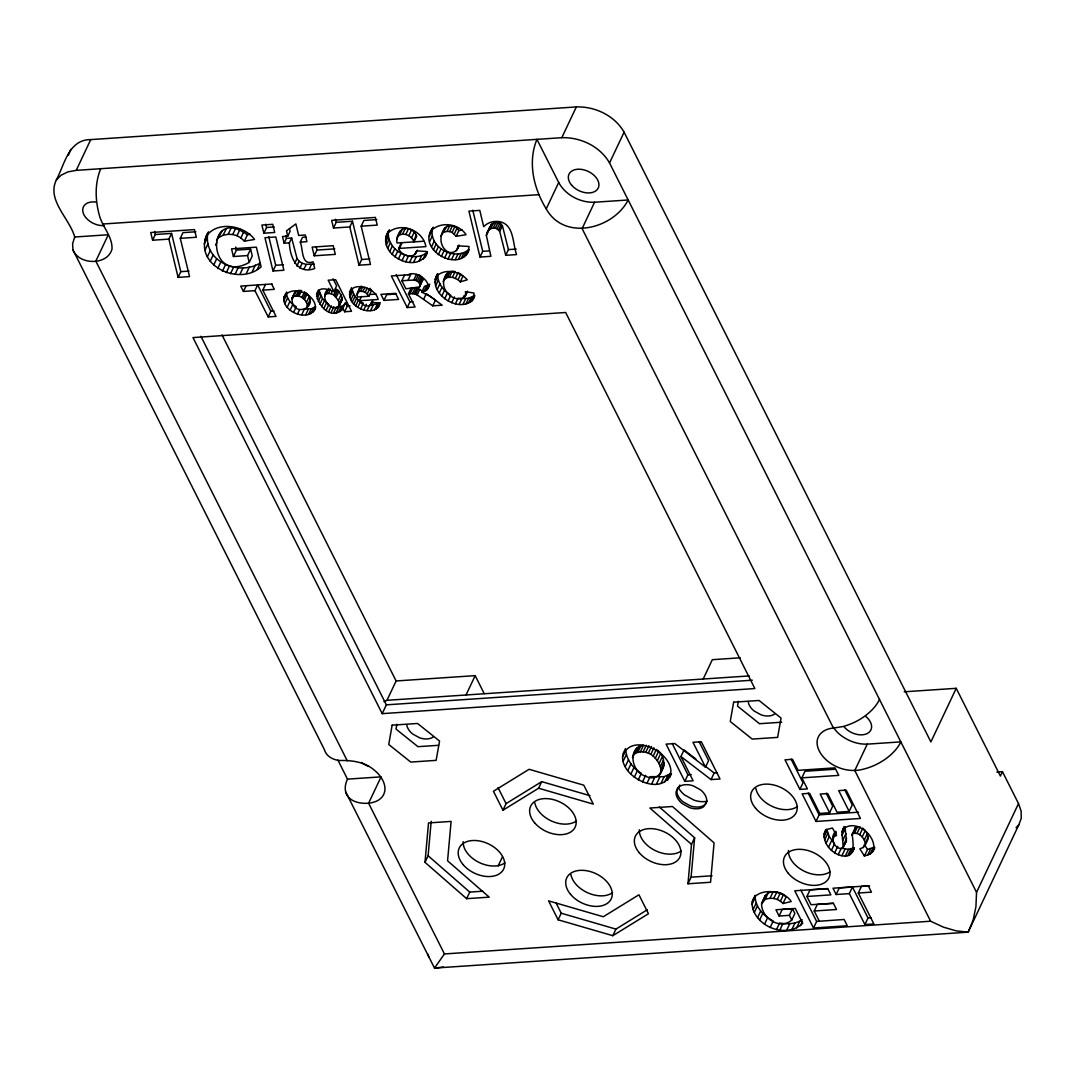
<?xml version="1.0" encoding="UTF-8"?>
<svg xmlns="http://www.w3.org/2000/svg" width="1075" height="1075" viewBox="0 0 1075 1075"><rect width="100%" height="100%" fill="white"/><g stroke="black" fill="none" stroke-linecap="round" stroke-linejoin="round"><path stroke-width="1.5" d="M307.101 307.853C308.713 300.973 300.248 293.757 293.596 296.566L292.064 298.071C291.15 319.006 321.304 307.625 305.918 292.642L303.217 298.353M333.908 291.58L328.171 280.199L335.628 279.702L351.525 311.293L344.605 311.763L342.912 308.404C325.631 329.098 299.737 276.718 333.908 291.58L336.609 285.869L333.022 278.748M462.183 230.063L458.877 230.588C456.19 225.79 448.88 223.815 444.822 228.008C439.218 234.767 439.473 246.067 446.918 251.281C451.822 254.547 457.829 251.268 458.877 245.758M874.714 848.108L870.199 854.087L864.394 856.036L859.866 848.78L863.171 847.517L864.972 845.662L865.321 843.19C864.354 837.721 857.931 830.841 852.193 834.119C852.959 842.424 856.372 858.817 841.9 855.74C831.177 853.805 819.956 840.502 825.761 829.725M854.746 830.37L855.31 827.535L857.608 826.581L854.491 833.165M779.093 916.034L775.935 909.759L795.272 908.456L802.729 923.291C787.693 937.843 759.81 928.666 753.105 909.638C746.01 887.292 782.707 887.13 791.187 901.535L782.99 903.538C778.623 898.525 771.245 897.047 765.131 899.426L761.597 903.9C761.49 918.131 780.033 930.372 791.751 920.066L794.868 913.468L792.49 908.751L782.21 909.437L779.093 916.034L789.373 915.336L792.49 908.751M771.85 920.106C762.78 915.43 754.757 906.023 755.174 895.341L752.057 901.938M996.807 772.038L1002.451 771.662L1018.509 803.562L976.543 892.344L975.925 906.762L973.05 920.334L968.172 932.159L434.502 968.078L345.76 792.047M359.453 300.731C361.469 304.574 366.965 307.652 370.969 305.045L371.507 302.424L379.435 302.935C376.64 317.783 351.861 309.345 349.899 296.969C347.547 279.634 375.887 286.689 378.118 299.482L359.453 300.731L361.482 296.458M474.586 296.74C463.553 317.044 425.566 293.784 437.404 274.031M449.699 294.456C442.792 290.129 437.122 282.147 437.78 273.735L435.079 279.446M420.137 284.942L418.699 282.201L421.4 276.49L422.838 279.231L419.546 286.918L405.893 288.785L401.862 280.763L404.563 275.052M419.546 286.918L422.838 279.231M845.044 826.594L846.415 840.878L842.491 848.39C834.066 849.976 829.268 836.726 835.839 831.284L835.718 833.34M424.988 862.325L428.522 822.926L451.097 821.407L447.576 860.806L489.219 897.155L466.631 898.673L424.988 862.325L428.105 855.727L431.196 821.26M691.507 844.386L649.864 808.037L672.439 806.505L714.082 842.867L710.562 882.252L687.973 883.784L691.507 844.386L694.625 837.788L659.284 806.949M687.973 883.784L691.091 877.187L694.625 837.788M843.297 847.476L841.9 832.037L843.929 826.917M457.52 248.621L457.789 245.812L469.063 246.484C465.677 275.106 416.361 252.235 431.922 229.069M233.396 256.522L236.419 250.099L250.596 249.145L247.559 255.568L233.396 256.522L231.528 248.849L256.374 247.169L261.118 266.882C238.435 287.173 192.17 264.195 207.488 233.315M257.301 269.341L260.338 262.932C238.905 276.315 203.699 261.762 207.677 233.947M859.704 834.724L862.822 828.126L867.404 833.474L868.089 839.064L864.972 845.662M622.6 756.652C630.017 732.075 670.437 750.471 670.948 771.393C665.519 798.188 621.417 778.811 622.6 756.652L625.717 750.068C626.617 759.77 632.987 768.531 641.358 773.315L638.241 779.913M465.717 255.716L468.418 250.005C453.757 261.185 428.643 247.102 432.392 228.33L429.691 234.041M396.863 724.268L396.003 729.092L417.987 746.682L438.64 745.298M738.35 701.29L737.504 706.114L759.488 723.703L781.727 722.212M356.981 294.778L360.004 287.28L356.981 294.778L357.72 297.022L368.846 296.27L371.547 290.559L369.934 288.275L367.233 293.986L368.846 296.27M250.596 249.145L252.262 255.984L249.225 262.394C207.005 286.246 205.029 204.317 247.452 234.753L250.354 234.256M385.656 238.919L388.989 230.359C373.442 252.464 416.079 276.275 427.218 253.082M443.639 280.118L447.402 277.417L452.454 277.283L455.155 271.572C442.94 269.019 439.89 287.159 448.302 293.556C451.822 299.938 467.638 301.941 465.421 291.621L474.021 293.072L473.242 299.603M486.33 235.291L491.477 224.258L495.938 222.364L499.835 223.116L502.401 225.656L508.421 249.602L505.72 255.326L516.591 254.587C512.52 243.864 514.388 224.742 499.835 221.692C494.016 220.711 487.727 222.256 483.71 226.744L479.786 210.391L468.915 211.117L480.014 257.046L490.885 256.32L486.33 235.291L487.687 232.442M489.031 229.58L489.757 226.718M324.556 296.472L327.553 289.739C320.068 296.7 328.735 310.715 337.94 307.342L342.199 297.856L338.947 291.365L336.475 289.162L333.774 294.873L338.383 300.436L339.539 304.816M339.257 305.878L342.24 299.105M425.861 255.944L427.084 251.537L416.683 250.865C414.453 259.908 400.827 255.568 398.637 248.459L401.338 242.748M445.897 275.939L446.34 274.407M873.464 850.742C877.2 835.624 855.176 817.658 842.679 829.564M660.453 773.664C662.496 767.107 657.658 760.468 653.21 756.061L656.328 749.477C670.746 757.633 662.361 784.777 645.376 776.123C631.657 772.28 626.953 747.757 643.495 745.244L640.378 751.828L635.768 752.97L633.041 755.618M636.158 749.033L632.463 757.526M904.209 691.803L956.226 688.309L930.883 741.925L624.091 132.185C614.645 115.603 595.107 106.344 576.348 106.922L90.743 139.602C68.612 139.401 64.513 164.677 56.303 180.049C46.48 200.299 69.821 218.655 74.699 237.011L72.616 243.756L72.966 249.884L324.408 749.624A39.103 22.441 -26.7 0 0 327.149 754.704A38.404 22.037 -26.7 0 0 338.988 760.509C351.323 760.2 364.331 761.651 374.113 769.969A29.442 19.431 25.3 0 1 384.783 791.173C382.593 802.058 369.679 804.423 360.327 802.931A38.391 22.037 -26.7 0 1 348.502 797.139A39.103 22.441 -26.7 0 1 347.48 779.133L337.913 760.106M294.389 293.421L296.297 290.855L293.596 296.566M779.227 892.519L773.127 891.699L768.249 892.828L765.36 895.448L761.597 903.9M100.754 168.708C94.6 183.476 95.164 200.246 99.411 215.443C102.474 227.067 112.606 236.621 112.002 249.064C107.567 265.727 78.878 265.122 72.966 249.884M423.792 241.23L397.024 242.99C395.963 238.018 398.583 232.402 402.332 229.203C408.083 226.838 414.614 230.547 416.724 236.137L414.023 241.848C411.913 236.272 405.382 232.549 399.631 234.914L397.562 236.648M400.263 230.937L396.621 239.362M283.787 297.654C290.344 284.015 314.357 292.897 315.445 306.738C311.401 323.226 282.295 312.798 283.787 297.654L285.816 293.368M443.491 967.043L434.502 968.078L444.432 953.942L930.614 921.221L943.46 927.161L956.266 930.883L968.172 932.159L1018.885 824.686L1021.25 818.33L1021.129 811.128L1018.509 803.562M427.03 289.86L429.731 284.149L424.437 286.447L421.736 292.158C438.573 288.006 418.39 268.938 407.842 274.837M68.33 155.351L70.843 149.277M56.303 180.049L61.114 175.198L67.9 171.893L76.204 170.361L90.743 139.602M155.297 234.498L171.583 233.409L168.883 239.12L152.596 240.209L155.297 234.498L154.558 231.434M168.883 239.12L178.101 277.377L189.549 276.598L180.278 238.354L182.978 232.63L195.825 231.77M178.101 277.377L180.802 271.652L171.583 233.409M204.64 240.357L208.51 231.783M204.237 243.931L207.26 237.521M204.922 250.273L207.959 243.85M207.367 256.777L210.404 250.354M216.572 240.585L220.711 232.388M217.674 238.798L222.229 230.91M215.605 245.046L216.814 242.48M210.162 261.359L213.199 254.95M219.192 237.32L223.157 235.237L226.193 228.827M213.603 265.31L216.626 258.9M223.157 235.237L228.169 234.296L231.192 227.887M228.169 234.296L232.737 234.498L235.774 228.075M217.688 268.616L220.711 262.192M232.737 234.498L236.997 235.707L240.034 229.297M222.418 271.263L225.441 264.853M205.661 237.172C216.075 220.415 243.864 224.93 254.56 239.456L244.415 241.163L240.907 237.938L243.931 231.528M226.287 272.728L229.324 266.304M244.415 241.163L247.452 234.753M230.534 273.655L233.571 267.245M235.143 274.085L238.18 267.662M240.115 273.991L243.138 267.581M263.872 233.208L261.883 225.051L272.754 224.326L274.73 232.469L263.872 233.208L266.573 227.483L265.767 224.232M246.471 273.158L249.508 266.734M252.316 271.518L255.339 265.095M265.512 284.405L262.811 290.129L276.033 316.386L268.186 316.91L270.887 311.199L257.664 284.942L254.963 290.653L243.434 291.433L246.135 285.722M286.42 238.368L291.674 238.018L289.39 242.856L284.136 243.205L286.42 238.368L285.762 235.707M284.136 243.205L282.497 236.527L287.791 236.177L290.089 231.34L289.43 228.679M273.01 270.981L264.961 237.709L275.832 236.984L283.881 270.255L273.01 270.981L275.711 265.27L268.817 236.755M289.39 242.856C289.739 257.033 297.399 275.227 314.666 268.495L313.08 261.83C300.987 266.291 303.19 248.553 300.261 242.117L302.545 237.279L305.878 237.064M294.738 263.281L297.022 258.443L291.674 238.018M296.834 266.089L299.119 261.252L297.022 258.443M283.867 300.61L286.568 294.899L286.488 291.943M299.871 268.105L302.156 263.267L306.241 264.396L314.196 264.087M284.902 303.62L287.603 297.896L286.568 294.899M303.956 269.234L306.241 264.396M287.186 307.235L289.887 301.511L287.603 297.896M292.064 298.071L294.765 292.36M291.701 299.132L293.717 294.859M292.36 298.957L293.703 296.095M314.236 255.796L312.14 247.116L333.223 245.691L335.319 254.372L314.236 255.796L316.937 250.072L316.238 247.183M296.055 295.934L298.756 290.223M309.143 269.341L311.428 264.517M290.089 310.191L292.79 304.467L289.887 301.511M297.506 295.947L300.207 290.237M298.957 296.203L301.658 290.492M293.556 312.449L296.257 306.738L292.79 304.467M336.206 222.323L352.493 221.222L349.792 226.946L333.505 228.034L336.206 222.323L335.454 219.26M301.86 297.412L304.561 291.701M297.533 313.994L299.562 309.707M304.44 299.508L307.141 293.797M306.429 302.451L309.13 296.74M301.672 314.827L304.373 309.103L311.226 308.794L315.553 306.738L312.852 312.449M307.463 305.528L310.164 299.817M307.463 306.778L310.164 301.067M305.636 314.921L308.337 309.21M316.52 294.335L318.549 290.048M316.493 296.431L319.194 290.72L322.5 298.581L328.856 304.547L326.155 310.258M308.525 314.505L311.226 308.794M317.071 298.863L319.772 293.152M310.93 313.685L313.631 307.974M318.24 301.618L320.928 295.907M314.29 310.809L315.647 307.947M319.799 304.292L322.5 298.581M324.852 295.45L328.91 288.315M321.64 306.617L324.341 300.906M326.209 294.039L328.426 293.448L330.455 289.162M349.792 226.946L359.01 265.189L370.445 264.423L361.187 226.18L363.887 220.456L376.734 219.596M323.763 308.606L326.464 302.895M328.426 293.448L331.127 293.703L332.484 290.855M335.051 295.827L337.752 290.116M328.668 311.522L331.369 305.811M336.247 297.076L338.947 291.365M331.167 312.382L333.868 306.671M338.383 300.436L341.084 294.725M333.626 312.838L336.327 307.114L343.019 305.878L345.613 302.693L347.306 306.053L344.605 311.763M339.498 303.567L342.199 297.856M337.94 307.342L341.957 300.167M336.072 312.879L338.773 307.168M359.01 265.189L361.711 259.478L352.493 221.222M338.316 312.476L341.017 306.765M340.318 311.602L343.019 305.878M349.482 292.387L351.552 287.657M341.904 310.245L345.613 302.693M349.388 294.537L352.089 288.826C353.084 295.128 357.572 300.624 363.337 303.244L360.636 308.955M349.899 296.969L352.6 291.258M351.028 299.683L353.729 293.959M352.345 301.941L355.046 296.23M357.303 292.991L361.267 286.071M353.917 303.983L356.618 298.272M358.566 291.782L360.609 291.271L362.638 286.985M386.288 236.07L389.54 229.889M385.683 241.915L388.384 236.191L388.357 233.208M355.718 305.797L358.418 300.086M360.609 291.271L362.893 291.473L364.909 287.186M386.368 245.046L389.069 239.335L388.384 236.191M357.773 307.383L360.474 301.672M367.233 293.986L365.164 292.387L367.193 288.1M387.726 248.325L390.427 242.614L389.069 239.335M389.688 251.577L392.388 245.866L390.427 242.614M363.726 310.003L366.427 304.292M399.631 234.914L402.332 229.203M392.106 254.439L394.807 248.728L392.388 245.866M402.574 234.175L405.275 228.464M367.059 310.541L369.76 304.83L377.338 304.118L380.16 302.586L377.459 308.297M369.921 305.717L371.95 301.43M370.969 305.045L372.85 301.108M394.995 256.925L397.696 251.214L394.807 248.728M405.826 234.431L408.527 228.72M399 249.266L401.701 243.541M370.606 310.554L373.307 304.843M408.863 235.64L411.564 229.929M398.355 259.035L401.056 253.31L397.696 251.214M374.637 309.828L377.338 304.118M376.21 309.17L378.911 303.446M378.413 307.235L379.771 304.373M411.51 237.803L414.211 232.093M401.996 260.674L404.697 254.963C412.047 257.462 421.467 257.745 427.38 252.007L424.679 257.718M383.977 300.395L380.926 294.348L395.56 293.354L398.61 299.414L383.977 300.395L386.678 294.684L396.433 294.026M413.606 240.948L416.307 235.237M405.759 261.762L408.46 256.052M409.642 262.313L412.343 256.603M414.775 254.533L416.132 251.671M416.025 252.974L417.369 250.126M413.633 262.313L416.334 256.603M401.862 280.763L407.976 280.36L410.677 274.636L391.327 275.953L407.223 307.558L415.071 307.02L408.433 293.824L411.134 288.113L416.858 288.1L422.462 291.002M430.578 231.931L433.279 227.174M429.288 236.392L431.989 230.682M418.954 261.346L421.655 255.622M429.704 241.418L432.405 235.707M423.093 259.209L425.794 253.498M407.976 280.36L413.768 280.078L416.468 274.367M413.768 280.078L415.676 280.4L418.377 274.689L420.043 275.402L417.342 281.113L418.699 282.201M431.626 246.645L434.327 240.934M408.433 293.824L410.018 293.717L412.719 288.006M410.018 293.717L412.41 293.65L415.111 287.939M433.467 249.722L436.168 244.012M407.223 307.558L409.924 301.833L396.191 274.542M412.41 293.65L414.157 293.811L416.858 288.1M419.68 283.625L422.381 277.914M440.911 236.258L446.931 226.382M414.157 293.811L415.622 294.241L418.323 288.53M435.684 252.397L438.385 246.686M444.23 232.093L447.025 231.407L449.726 225.696M421.736 292.158L430.215 296.404L442.161 305.206L432.782 305.837L417.167 294.967L419.868 289.256M438.304 254.694L441.005 248.983M447.025 231.407L449.659 231.568L452.36 225.858M423.926 291.58L426.627 285.869M431.922 230.037C441.476 221.141 459.106 223.788 466.066 234.713L456.176 236.298L452.091 232.415L454.792 226.691M441.301 256.603L444.002 250.892M425.687 290.828L428.387 285.103M427.944 288.718L429.301 285.856M454.282 233.974L456.982 228.263M423.644 299.334L426.345 293.623L435.482 300.113L432.782 305.837M444.566 258.067L447.267 252.356M456.176 236.298L458.877 230.588M434.945 282.389L437.646 276.678M448.006 259.035L450.707 253.324M435.657 285.735L438.358 280.024M437.216 289.484L439.917 283.773M451.607 259.518L454.308 253.808M456.338 250.69L459.038 244.966M443.196 281.65L447.24 273.198M445.789 278.022L448.49 272.297M439.299 292.991L442 287.28M455.37 259.505L458.071 253.794M447.402 277.417L450.102 271.706M449.39 277.122L452.091 271.411M458.541 259.102L461.242 253.391M441.812 296.068L444.512 290.358M461.323 258.336L464.024 252.625M463.715 257.207L466.416 251.496M444.754 298.716L447.455 292.991M455.41 278.183L458.111 272.472L462.949 276.154L460.248 281.878L458.071 279.742L452.454 277.283M467.276 253.888L469.305 249.615M448.114 300.906L450.815 295.195M458.071 279.742L460.772 274.031M451.728 302.613L454.429 296.902M487.056 232.428L491.477 224.258M488.776 229.969L490.751 228.639L493.452 222.928M455.41 303.755L458.111 298.044M490.751 228.639L493.237 228.075L495.938 222.364M480.014 257.046L482.715 251.335L472.772 210.162M459.173 304.332L461.874 298.622L468.619 298.286L474.774 295.437L472.073 301.148M493.237 228.075L495.293 228.196L497.994 222.485M462.882 298.299L464.239 295.45M464.749 296.928L467.45 291.217M465.327 295.934L467.356 291.647M505.72 255.326L499.7 231.367L497.134 228.841L499.835 223.116M463.002 304.359L465.703 298.635M498.652 229.916L501.353 224.205M499.7 231.367L502.401 225.656M465.918 303.997L468.619 298.286M468.404 303.338L471.105 297.627M470.447 302.397L473.148 296.673M76.204 170.361L561.795 137.681L576.348 106.922M546.234 208.873L558.704 182.495L536.949 139.36C527.476 162.244 533.643 188.434 546.234 208.873C564.241 241.485 613.355 229.002 628.176 199.977L594.582 202.234C580.298 202.839 565.584 195.166 558.704 182.495M976.543 892.344L609.538 162.957L624.091 132.185M594.582 202.234L582.112 228.612L833.447 728.084L842.558 726.619A38.351 22.011 -26.7 0 0 860.833 718.799A39.103 22.441 -26.7 0 0 879.498 699.462M383.99 701.626L386.973 700.309L396.111 680.959L222.014 334.957M382.203 713.639L192.976 337.577L565.652 312.489L754.865 688.551L382.203 713.639L386.355 704.837L200.904 336.273M466.026 694.988L475.163 675.638L396.111 680.959M502.966 810.214L538.615 788.23L593.319 804.127L583.792 785.193L529.088 769.297L493.438 791.281L502.966 810.214L506.083 803.616L541.733 781.646L590 795.675M466.631 898.673L469.748 892.089L482.648 891.215M498.155 865.939L502.415 856.909M538.615 788.23L541.733 781.646M623.03 753.83L625.529 748.563M623.245 761.073L626.362 754.489M625.381 766.341L628.499 759.743M634.169 754.113L637.287 747.515M635.768 752.97L638.886 746.373M627.854 770.52L630.971 763.935M558.113 919.797L548.586 900.863L603.29 916.76L638.926 894.79L648.453 913.723L612.817 935.693L558.113 919.797L561.231 913.212L556.097 903.013M637.838 752.218L640.955 745.62M630.837 774.175L633.941 767.59M640.378 751.828L643.119 751.855L646.223 745.257M643.119 751.855L645.766 752.285L648.883 745.687M634.29 777.306L637.408 770.708M645.766 752.285L648.346 753.132L651.463 746.534M653.21 756.061L650.859 754.381L653.976 747.797M642.541 781.915L645.658 775.317M655.36 758.184L658.478 751.586M657.295 760.724L660.413 754.139M647.016 783.245L650.133 776.647L664.148 776.688L670.692 773.624L667.575 780.208M659.015 763.707L662.119 757.123M651.692 783.917L654.809 777.319M660.319 766.757L663.436 760.173M703.184 679.024L712.322 659.687L740.312 657.793M661.004 769.431L664.122 762.847M659.338 775.196L664.162 765.145M656.556 783.917L659.674 777.319M661.044 783.285L664.148 776.688M664.713 782.049L667.83 775.451M669.617 777.762L671.485 773.812M699.032 741.562L708.6 760.576L705.482 767.174L674.791 743.537L666.07 744.115L684.802 781.35L693.133 780.799L680.918 756.518L684.036 749.92L695.821 758.95M684.802 781.35L687.919 774.766L672.184 743.483M612.817 935.693L615.935 929.109L647.298 909.772M680.918 756.518L711.032 779.59L714.149 772.992L717.159 772.791M801.856 777.857L838.755 775.371L834.966 767.859L798.067 770.345L792.517 759.313L785.005 759.823L799.894 789.413L807.406 788.902L801.856 777.857L804.973 771.259L835.45 769.216M799.894 789.413L803.012 782.815L791.106 759.152M751.962 904.371L755.08 897.773M753.105 909.638L756.222 903.04M754.341 912.473L757.458 905.876M762.242 902.046L765.36 895.448M765.131 899.426L768.249 892.828M757.593 917.593L760.71 910.995M759.635 919.958L762.753 913.374M770.009 898.283L773.127 891.699M773.772 898.445L776.889 891.847M764.486 924.272L767.604 917.674M777.279 899.439L780.396 892.841L783.514 894.575L786.107 896.94L782.99 903.538M816.019 821.448L802.125 793.834L809.636 793.323L819.741 813.426L829.591 812.754L820.185 794.062L827.669 793.552L837.076 812.257L849.169 811.437L838.702 790.636L846.173 790.138L860.43 818.451L816.019 821.448L819.137 814.85L808.158 793.054M780.396 901.173L783.514 894.575M770.143 927.51L773.261 920.912M829.591 812.754L832.708 806.169L826.191 793.216M776.499 929.593L779.617 922.995C787.182 924.433 795.581 924.07 802.219 919.81M823.907 834.455L826.406 829.188M833.447 728.084C826.299 728.527 818.666 732.559 817.269 740.137A29.442 19.431 25.3 0 0 827.938 761.355C837.936 769.351 851.481 772.576 863.897 769.042A38.337 21.997 -26.7 0 0 890.087 755.402A39.117 22.441 -26.7 0 0 900.85 741.884L867.256 744.142L854.786 770.506L930.614 921.221M779.805 930.157L782.923 923.573M823.988 836.955L827.105 830.37L829.282 836.565L834.509 843.794L831.392 850.392M824.727 839.857L827.844 833.273M826.164 843.163L829.282 836.565M786.645 930.332L789.762 923.748M828.543 847.113L831.66 840.529M832.722 837.882L835.92 832.48M832.601 839.938L834.469 835.987M819.325 921.141L814.218 911.009L836.525 909.504L833.367 903.242L811.061 904.733L806.908 896.483L810.026 889.885L827.602 888.702M791.872 929.539L794.989 922.941M849.169 811.437L852.273 804.853L844.802 789.991M796.602 927.873L799.706 921.275M841.9 832.037L844.399 826.756M841.967 835.49L845.084 828.892M800.364 925.669L802.232 921.718M834.643 852.945L837.748 846.348M842.787 840.368L845.904 833.77M838.231 854.733L841.349 848.135L848.498 849.331L852.945 848.148L849.828 854.733M843.526 844.937L846.643 838.339M842.491 848.39L846.415 840.878M814.218 911.009L817.336 904.424L833.273 903.349M841.9 855.74L845.017 849.142M851.696 835.262L855.31 827.535M853.133 833.461L856.238 826.863M845.393 855.915L848.498 849.331M857.017 833.474L860.134 826.877M816.624 921.436L844.13 919.474L847.288 925.75L813.506 928.021L816.624 921.436L800.888 890.154M847.812 855.539L850.93 848.941M851.427 853.523L853.913 848.242M853.12 850.365L854.37 847.718M852.596 851.884L853.846 849.25M862.231 836.914L865.348 830.33M852.448 887.036L849.331 893.621L836.148 894.507L839.266 887.923L852.448 887.036L868.009 917.969L864.891 924.567L873.868 923.962L858.293 893.029L861.411 886.432L869.635 885.881M864.287 840.072L867.404 833.474M863.171 847.517L864.421 844.883M865.321 843.19L868.439 836.592M864.394 856.036L867.512 849.438L873.317 847.503L870.199 854.087M867.619 855.243L870.737 848.645M872.147 852.596L874.647 847.315M1002.451 771.662L1000.382 776.056L956.226 688.309M443.612 230.547L444.822 228.008M422.784 280.333L421.252 281.825M824.512 832.359L827.428 829.376L832.426 827.978L836.605 835.477L834.039 836.431M662.442 768.612L663.571 767.066M436.06 276.893C443.988 267.742 460.073 271.155 467.249 279.836L460.248 281.878M679.911 785.032L676.135 791.536A16.73 11.046 25.3 0 0 682.195 803.589L689.586 807.647A15.937 10.522 25.3 0 0 703.708 806.707L706.651 801.95A16.73 11.046 25.3 0 0 700.591 789.883L693.2 785.825A15.937 10.522 25.3 0 0 679.077 786.766L677.129 788.889M706.49 802.85L704.528 804.96A15.937 10.522 25.3 0 1 690.405 805.914L683.028 801.843A16.73 11.046 25.3 0 1 676.968 789.789M1016.063 827.723L1018.885 824.686M388.196 232.737C400.76 221.504 423.08 230.157 425.902 246.618L398.637 248.459M102.851 224.017L539.086 194.656M74.699 237.011L108.293 234.74L95.823 261.118L347.265 760.804M266.573 227.483L274.327 226.959M180.278 238.354L196.335 237.266L194.468 229.593L150.728 232.536L152.596 240.209M361.187 226.18L377.244 225.092L375.377 217.419L331.637 220.362L333.505 228.034M300.261 242.117L306.926 241.673L305.3 234.995L298.662 235.438L295.88 223.909L286.488 230.856L287.791 236.177M316.937 250.072L334.782 248.876M180.802 271.652L188.972 271.102M275.711 265.27L283.478 264.746M361.711 259.478L369.881 258.927M482.715 251.335L488.923 250.918M508.421 249.602L516.188 249.091M272.096 283.975L240.746 286.084L243.434 291.433M262.811 290.129L274.327 289.35L271.626 284.002M369.921 294.496L376.143 294.08M270.887 311.199L274.017 310.984M347.306 306.053L350.074 305.864M409.924 301.833L413.069 301.632M386.973 700.309L749.168 675.933M386.355 704.837L752.339 680.206M347.48 779.133L381.074 776.862L368.604 803.227L444.432 953.942M687.919 774.766L691.252 774.538M711.032 779.59L720.035 778.985L701.303 741.75L692.972 742.301L705.482 767.174M819.137 814.85L858.616 812.189M691.091 877.187L712.067 875.776M806.908 896.483L830.881 894.87L827.71 888.568L794.774 890.785L813.506 928.021M858.293 893.029L871.449 892.142L868.277 885.84L832.977 888.219L836.148 894.507M868.009 917.969L871.005 917.768M561.795 137.681C580.554 137.103 600.105 146.375 609.538 162.957M867.256 744.142C857.527 744.518 848.041 740.89 840.395 734.991A29.442 19.431 25.3 0 1 833.34 727.358M459.361 298.232L461.874 298.622M965.955 931.743L968.172 932.159M561.231 913.212L615.935 929.109M449.659 231.568L452.091 232.415M495.293 228.196L497.134 228.841M362.893 291.473L365.164 292.387M415.676 280.4L417.342 281.113M331.127 293.703L333.774 294.873M401.056 253.31L404.697 254.963M415.622 294.241L417.167 294.967M648.346 753.132L650.859 754.381M236.997 235.707L240.907 237.938M299.119 261.252L302.156 263.267M703.682 764.97L714.149 772.992M428.105 855.727L469.748 892.089M864.488 844.601L867.512 849.438M849.331 893.621L864.891 924.567M789.373 915.336L791.751 920.066M475.163 675.638L484.207 693.603M254.963 290.653L268.186 316.91M498.021 787.599L506.083 803.616M427.877 954.036L428.737 956.952M247.559 255.568L249.225 262.394M235.68 247.035L236.419 250.099M327.257 290.761L327.284 291.97M678.298 787.424A21.419 14.136 25.3 0 0 684.614 794.976L694.06 800.176A20.398 13.464 25.3 0 0 707.162 801.184M368.806 766.394A16.179 10.683 25.3 0 1 361.455 762.403M865.55 716.246A16.179 10.683 25.3 0 1 867.202 733.553A16.179 10.683 25.3 0 1 844.211 726.969M103.993 225.589A16.179 10.683 25.3 0 1 83.259 213.159A16.179 10.683 25.3 0 1 95.93 202.087M505.008 862.835A24.591 16.233 25.3 0 1 478.617 862.217A24.591 16.233 25.3 0 1 463.164 841.671M576.455 820.951A24.591 16.233 25.3 0 1 552.013 821.246A24.591 16.233 25.3 0 1 534.826 802.823M612.548 892.667A24.591 16.233 25.3 0 1 588.092 892.962A24.591 16.233 25.3 0 1 570.906 874.553M681.174 850.97A24.591 16.233 25.3 0 1 654.782 850.352A24.591 16.233 25.3 0 1 639.343 829.819M797.475 806.478A24.591 16.233 25.3 0 1 773.032 806.774A24.591 16.233 25.3 0 1 755.846 788.365M830.276 871.65A24.591 16.233 25.3 0 1 803.885 871.032A24.591 16.233 25.3 0 1 788.432 850.5M774.726 713.975A15.292 10.092 25.3 0 1 761.181 714.888L754.086 710.978A16.058 10.602 25.3 0 1 748.321 702.284M406.82 725.262A16.058 10.602 25.3 0 0 412.585 733.956L419.68 737.853A15.292 10.092 25.3 0 0 433.225 736.953M392.147 725.168L388.733 744.478L410.717 762.067L436.127 760.361L439.554 741.051L417.557 723.462L392.147 725.168M733.647 702.19L730.234 721.5L752.218 739.089L777.628 737.383L781.055 718.073L759.058 700.483L733.647 702.19M571.537 185.061A16.179 10.683 25.3 0 0 597.821 188.77A16.179 10.683 25.3 0 0 581.535 169.393A16.179 10.683 25.3 0 0 571.537 185.061M534.517 822.684A24.591 16.233 25.3 0 0 574.48 828.341A24.591 16.233 25.3 0 0 549.715 798.886A24.591 16.233 25.3 0 0 534.517 822.684M570.61 894.413A24.591 16.233 25.3 0 0 610.56 900.057A24.591 16.233 25.3 0 0 585.808 870.602A24.591 16.233 25.3 0 0 570.61 894.413M463.07 864.569A24.591 16.233 25.3 0 0 503.019 870.226A24.591 16.233 25.3 0 0 478.268 840.771A24.591 16.233 25.3 0 0 463.07 864.569M639.235 852.717A24.591 16.233 25.3 0 0 679.198 858.361A24.591 16.233 25.3 0 0 654.433 828.919A24.591 16.233 25.3 0 0 639.235 852.717M755.55 808.225A24.591 16.233 25.3 0 0 795.5 813.869A24.591 16.233 25.3 0 0 770.735 784.414A24.591 16.233 25.3 0 0 755.55 808.225M788.338 873.397A24.591 16.233 25.3 0 0 828.288 879.041A24.591 16.233 25.3 0 0 803.522 849.599A24.591 16.233 25.3 0 0 788.338 873.397"/></g></svg>
